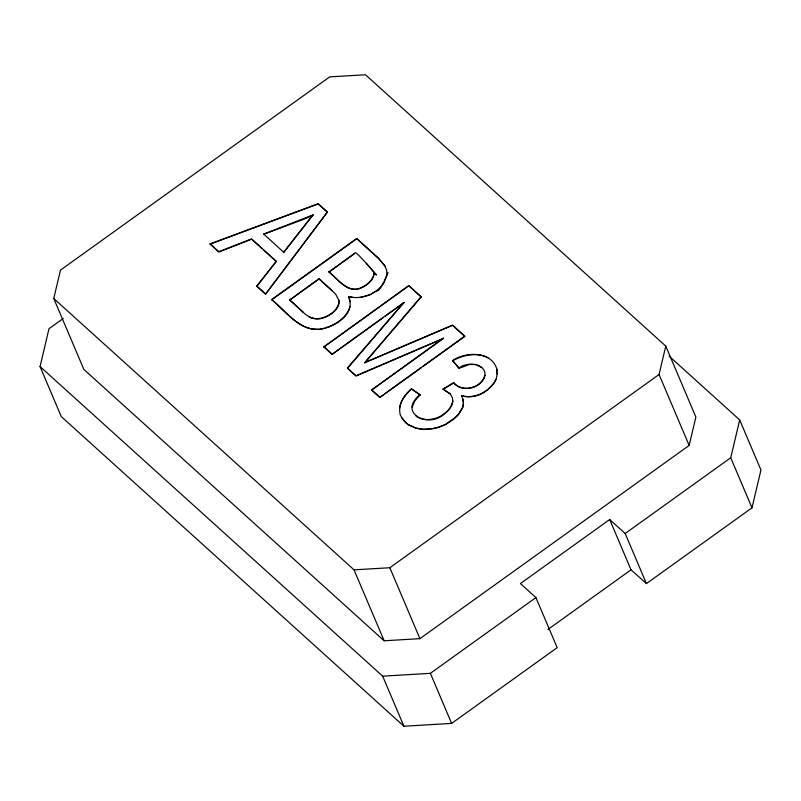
<?xml version="1.0" encoding="UTF-8"?>
<svg xmlns="http://www.w3.org/2000/svg" width="801" height="801" viewBox="0 0 801 801"><rect width="100%" height="100%" fill="white"/><g stroke="black" fill="none" stroke-linecap="round" stroke-linejoin="round"><path stroke-width="1.2" d="M356.675 238.528L378.533 258.423L384.86 265.862L378.432 258.192L356.675 238.528L271.659 299.544C286.398 312.2 303.359 335.329 325.707 327.989C338.673 324.465 355.384 311.859 348.605 296.63C361.892 299.985 377.031 294.037 384.11 282.222C393.812 255.96 382.457 291.995 376.46 291.023M328.901 271.749C337.702 279.269 348.846 294.578 362.252 287.209C367.559 284.735 373.176 279.329 373.937 274.182C372.956 281.291 366.137 285.967 359.899 288.45C346.893 293.256 337.742 278.608 329.001 271.99L355.063 252.976C354.743 248.29 394.653 296.64 366.237 263.219M415.809 415.819C423.288 422.107 436.255 419.874 444.114 413.777C448.51 410.993 452.235 405.386 452.795 401.011C452.335 406.497 448.48 410.883 444.215 414.007C428.425 428.986 397.176 412.585 420.074 394.783L411.534 388.835C404.385 394.713 398.117 403.604 399.989 413.286C399.268 416.31 412.355 430.087 401.932 418.102M462.658 407.058L463.399 403.414L463.078 399.559L463.499 403.654L462.758 407.298L458.653 414.447L453.586 419.283L445.036 424.78L455.379 417.441L458.552 414.207L462.758 407.298M411.534 388.835C406.147 393.742 400.39 401.261 399.619 408.24M53.757 298.503L60.486 270.117L329.702 76.886L365.486 74.763L665.771 346.112L695.879 417.041L689.15 445.426L419.934 638.657L384.15 640.78L83.865 369.431L53.757 298.503L354.042 569.851L384.15 640.78M669.125 356.145L739.693 419.914L760.95 469.987L751.989 507.834L646.437 583.589L625.18 533.516L609.681 519.509L520.42 583.569L535.919 597.576L557.176 647.649L451.634 723.403L403.924 726.237L61.307 416.63L40.05 366.558L49.011 328.71L63.229 318.508M487.238 390.267L493.746 383.579L496.189 379.033L497.181 374.197L496.83 369.321L497.181 374.197M689.15 445.426L659.053 374.498L665.771 346.112M751.989 507.834L730.732 457.761L739.693 419.914M308.896 316.775C319.799 322.913 338.843 313.121 339.113 300.615C339.574 309.326 330.823 315.133 323.524 317.847C309.196 323.404 299.244 307.304 289.662 299.914L319.088 278.788L335.599 294.107L339.113 300.615M453.636 382.698C462.628 393.461 482.052 387.324 484.965 375.248C481.982 388.425 462.277 393.301 453.636 382.698L443.053 389.046L450.292 393.972L443.053 389.046M414.307 402.242L412.125 407.148M325.606 327.749C336.1 324.705 347.334 316.906 350.107 306.573M463.178 399.789L461.536 395.664C475.193 399.569 490.703 390.918 496.189 379.033M327.399 212.065L265.552 294.177L327.399 212.065L318.147 203.714L210.052 243.884L218.853 251.975L251.624 239.179L261.717 248.3M265.552 294.177L256.751 286.077L276.305 261.326L251.524 238.938L218.753 251.744L210.052 243.884M312.961 214.928L283.744 252.295L312.961 214.928L263.799 234.132L303.389 219.464L313.061 215.169M256.851 286.317L276.305 261.326M420.074 394.783L414.678 401.151M423.318 366.177L464.82 336.4L452.595 325.346L364.635 362.693L421.166 296.801L408.83 285.657L323.914 346.913L332.115 354.322L382.768 317.967M364.735 362.923L421.166 296.801M347.424 368.019L403.954 302.458L347.524 368.25L356.095 375.999L443.544 338.382L355.994 375.759L347.524 368.25M309.466 328.51C294.678 324.705 283.854 308.996 271.759 299.784L356.775 238.768M303.409 312.34L289.762 300.145L319.088 278.788M329.001 271.99L354.152 253.937M323.914 346.913L408.83 285.657M332.115 354.322L403.954 302.458M384.8 316.505L404.054 302.688M421.296 367.629L379.804 397.416L371.604 390.007L443.444 338.142M371.604 390.007L443.544 338.382M379.804 397.416L464.72 336.16L452.495 325.116L364.635 362.693M354.042 569.851L389.827 567.729L659.053 374.498M40.05 366.558L382.668 676.164L430.377 673.331L535.919 597.576M625.18 533.516L730.732 457.761M547.864 629.516L631.038 569.821L609.681 519.509M461.536 395.664C469.616 398.367 479.969 396.004 486.317 390.728M443.153 389.286L453.736 382.938M496.93 369.551C492.485 351.649 466.572 350.968 452.605 360.56L458.963 368.08C467.614 360.78 486.227 364.105 484.965 375.248M452.605 360.56L459.063 368.31L469.406 364.495L475.944 364.455M452.705 360.8C463.118 354.753 477.716 352.04 488.029 357.747M359.849 297.561L370.382 294.638M415.459 428.044C402.432 421.897 406.948 424.2 416.33 428.195C425.932 430.467 436.104 428.755 444.935 424.54M431.479 428.976L437.847 427.654L444.004 425.191M210.152 244.115L318.247 203.955L327.499 212.305M310.648 328.931L319.098 329.361L324.605 328.22M416.33 428.195L423.148 429.486L430.317 428.956M348.605 296.63L352.861 297.391M477.076 365.076L481.822 367.529M411.634 389.066L420.175 395.023M405.636 422.377L408.029 424.48M408.931 285.897L421.266 297.041M319.188 279.028L331.894 290.363M263.799 234.132L283.744 252.295M646.437 583.589L631.038 569.821M263.559 249.962L276.405 261.567M256.751 286.077L265.451 293.937M323.814 346.683L332.014 354.082M371.504 389.777L379.704 397.176M450.192 393.742L452.475 397.977L452.795 401.011M375.619 291.374L371.434 293.927M350.157 301.777L348.705 296.861M389.827 567.729L419.934 638.657M430.377 673.331L451.634 723.403M382.668 676.164L403.924 726.237M384.76 265.632L386.653 270.287L386.983 273.952M373.606 272.27L373.937 274.182"/></g></svg>
